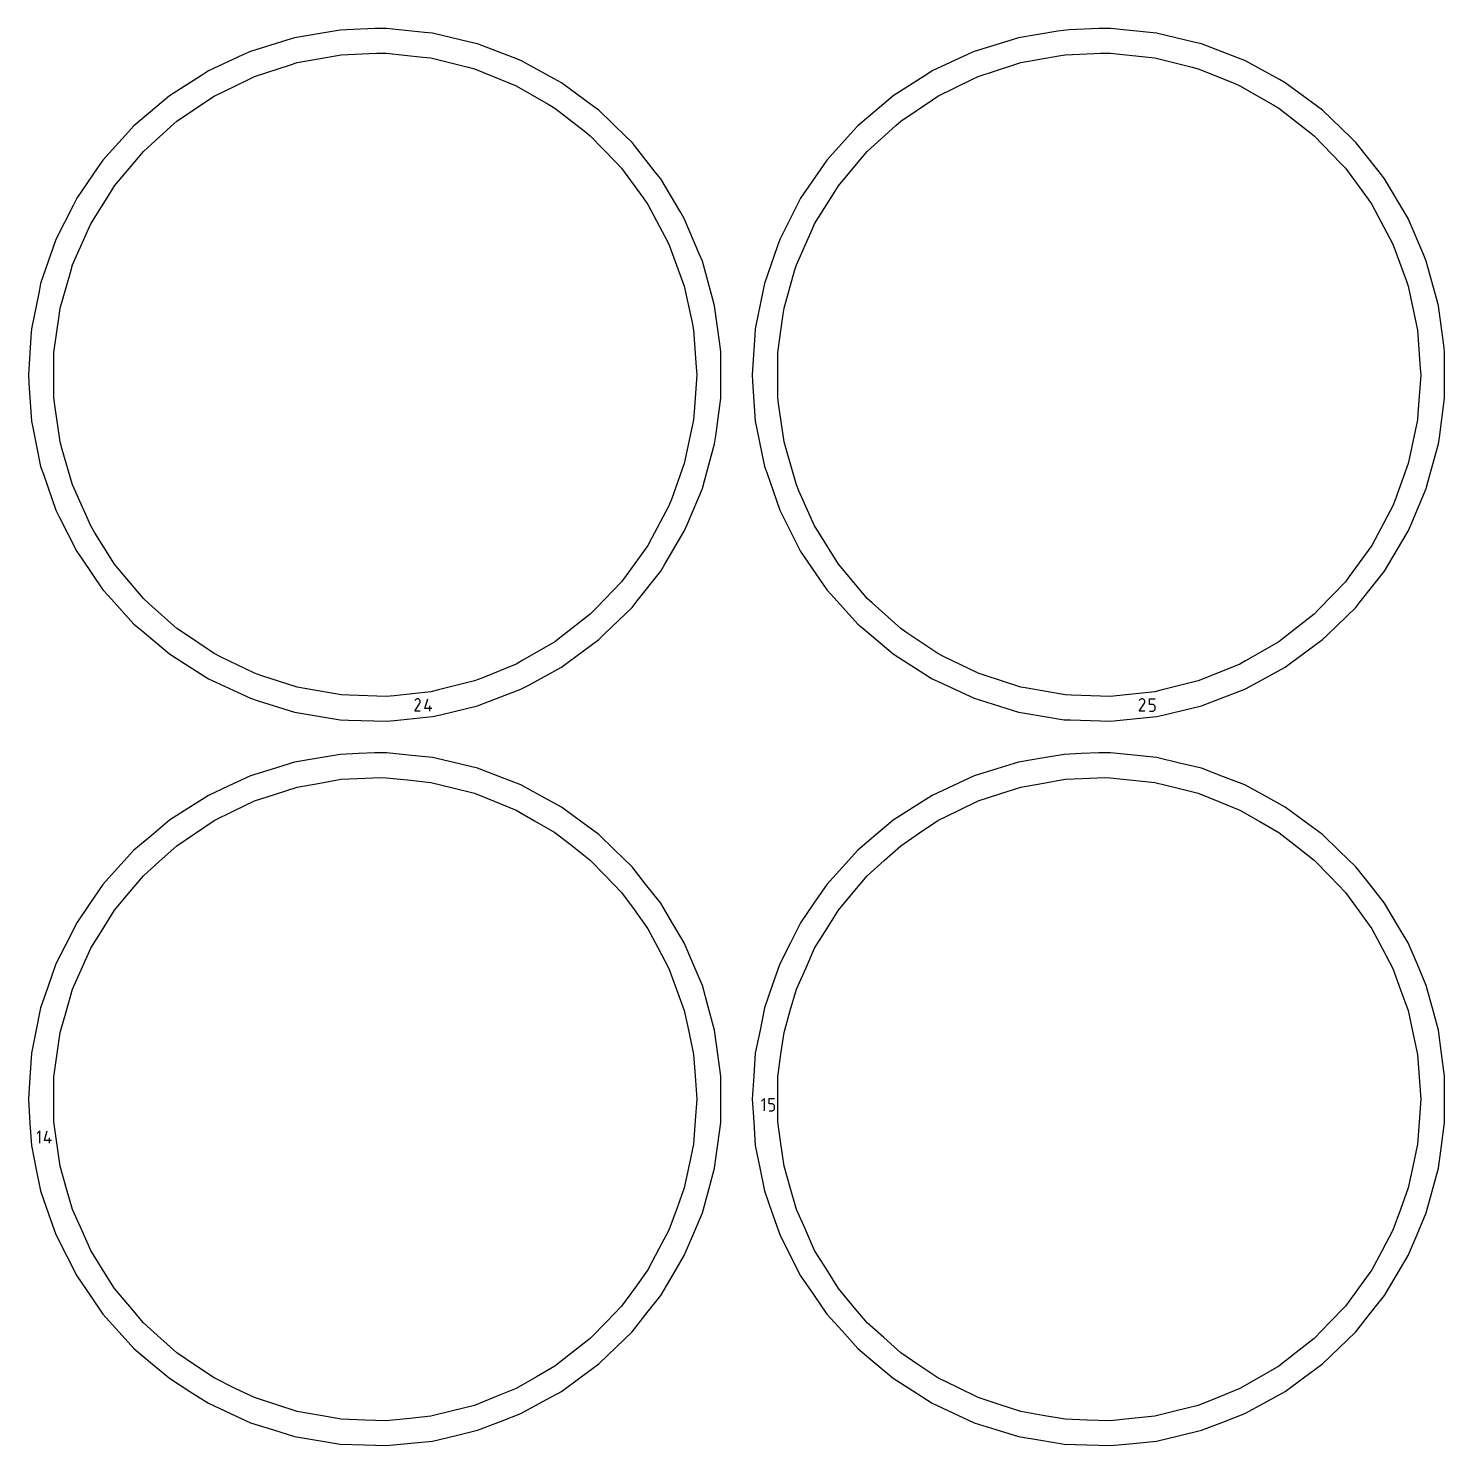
# Model space of a CAD drawing. Extents: x 0 to 800, y 0 to 1000.
# Drawn here: x 246.2 to 389.3, y 618.6 to 761.8 of the extents above; entities that cross this region are included whole.
import ezdxf

# ---------------------------------------------------------------- set-up
doc = ezdxf.new("R2010")
doc.units = 0
doc.header["$MEASUREMENT"] = 0
for name, color, linetype in [('annotation', 7, 'Continuous'), ('boundary', 7, 'Continuous'), ('hole', 7, 'Continuous')]:
    doc.layers.add(name, color=color, linetype=linetype)

msp = doc.modelspace()

# ---------------------------------------------------------------- linework, layer by layer
at = {"layer": 'annotation', "color": 1}
for p, q in [((285.253838, 692.782109), (285.77083, 693.614401)), ((285.813334, 692.782109), (285.253838, 692.782109)), ((285.291364, 693.901812), (285.254628, 693.831342)), ((285.320517, 693.943151), (285.291364, 693.901812)), ((285.355494, 693.97766), (285.320517, 693.943151)), ((285.395232, 694.005062), (285.355494, 693.97766)), ((285.438666, 694.025081), (285.395232, 694.005062)), ((285.484733, 694.03744), (285.438666, 694.025081)), ((285.532368, 694.041863), (285.484733, 694.03744)), ((285.580509, 694.038073), (285.532368, 694.041863)), ((285.628092, 694.025795), (285.580509, 694.038073)), ((285.674052, 694.004752), (285.628092, 694.025795)), ((285.715159, 693.975563), (285.674052, 694.004752)), ((285.674052, 694.004752), (285.674052, 694.004752)), ((285.749528, 693.940535), (285.715159, 693.975563)), ((285.776855, 693.900744), (285.749528, 693.940535)), ((285.77083, 693.614401), (285.771448, 693.615165)), ((285.77083, 693.614401), (285.77083, 693.614401)), ((285.771448, 693.615165), (285.772041, 693.615937)), ((285.772041, 693.615937), (285.772612, 693.616721)), ((285.772612, 693.616721), (285.773166, 693.617525)), ((285.773166, 693.617525), (285.773706, 693.618355)), ((285.773706, 693.618355), (285.774236, 693.619217)), ((285.774236, 693.619217), (285.77476, 693.620118)), ((285.77476, 693.620118), (285.775283, 693.621065)), ((285.775283, 693.621065), (285.775807, 693.622064)), ((285.775807, 693.622064), (285.797154, 693.667897)), ((285.775807, 693.622064), (285.775807, 693.622064)), ((285.796833, 693.857262), (285.776855, 693.900744)), ((285.809158, 693.811162), (285.796833, 693.857262)), ((285.797154, 693.667897), (285.809624, 693.715406)), ((285.813524, 693.763519), (285.809158, 693.811162)), ((285.809624, 693.715406), (285.813524, 693.763519)), ((286.285844, 693.062183), (286.565197, 694.041894)), ((286.985332, 693.062183), (286.285844, 693.062183)), ((286.77566, 692.782119), (286.77566, 693.341615)), ((358.42068, 692.782109), (358.937673, 693.614401)), ((358.980176, 692.782109), (358.42068, 692.782109)), ((358.458207, 693.901812), (358.42147, 693.831342)), ((358.48736, 693.943151), (358.458207, 693.901812)), ((358.522337, 693.97766), (358.48736, 693.943151)), ((358.562074, 694.005062), (358.522337, 693.97766)), ((358.605508, 694.025081), (358.562074, 694.005062)), ((358.651575, 694.03744), (358.605508, 694.025081)), ((358.699211, 694.041863), (358.651575, 694.03744)), ((358.747352, 694.038073), (358.699211, 694.041863)), ((358.794935, 694.025795), (358.747352, 694.038073)), ((358.840895, 694.004752), (358.794935, 694.025795)), ((358.882001, 693.975563), (358.840895, 694.004752)), ((358.840895, 694.004752), (358.840895, 694.004752)), ((358.916371, 693.940535), (358.882001, 693.975563)), ((358.943698, 693.900744), (358.916371, 693.940535)), ((358.937673, 693.614401), (358.938291, 693.615165)), ((358.937673, 693.614401), (358.937673, 693.614401)), ((358.938291, 693.615165), (358.938884, 693.615937)), ((358.938884, 693.615937), (358.939455, 693.616721)), ((358.939455, 693.616721), (358.940008, 693.617525)), ((358.940008, 693.617525), (358.940549, 693.618355)), ((358.940549, 693.618355), (358.941079, 693.619217)), ((358.941079, 693.619217), (358.941603, 693.620118)), ((358.941603, 693.620118), (358.942126, 693.621065)), ((358.942126, 693.621065), (358.94265, 693.622064)), ((358.94265, 693.622064), (358.963997, 693.667897)), ((358.94265, 693.622064), (358.94265, 693.622064)), ((358.963676, 693.857262), (358.943698, 693.900744)), ((358.976001, 693.811162), (358.963676, 693.857262)), ((358.963997, 693.667897), (358.976467, 693.715406)), ((358.980366, 693.763519), (358.976001, 693.811162)), ((358.976467, 693.715406), (358.980366, 693.763519)), ((359.452687, 693.480897), (359.452687, 694.041894)), ((359.452687, 694.041894), (360.012182, 694.041894)), ((359.732435, 693.480897), (359.452687, 693.480897)), ((359.452687, 692.782119), (359.732435, 692.782119)), ((359.782665, 693.476407), (359.732435, 693.480897)), ((359.732435, 692.782119), (359.782644, 692.786634)), ((359.732435, 692.782119), (359.732435, 692.782119)), ((359.782644, 692.786634), (359.829932, 692.799649)), ((359.829964, 693.463457), (359.782665, 693.476407)), ((359.829932, 692.799649), (359.873501, 692.820371)), ((359.873536, 693.442829), (359.829964, 693.463457)), ((359.873501, 692.820371), (359.912554, 692.848009)), ((359.912587, 693.415304), (359.873536, 693.442829)), ((359.912554, 692.848009), (359.946295, 692.881769)), ((359.946321, 693.381661), (359.912587, 693.415304)), ((359.946295, 692.881769), (359.973925, 692.92086)), ((359.973942, 693.342683), (359.946321, 693.381661)), ((359.973925, 692.92086), (359.994648, 692.964487)), ((359.994657, 693.29915), (359.973942, 693.342683)), ((359.994648, 692.964487), (360.007666, 693.011859)), ((360.007668, 693.251844), (359.994657, 693.29915)), ((360.007666, 693.011859), (360.012182, 693.062183)), ((360.012182, 693.201544), (360.007668, 693.251844)), ((360.012182, 693.062183), (360.012182, 693.201544)), ((360.012182, 693.201544), (360.012182, 693.201544)), ((320.566112, 653.693057), (320.286048, 653.412914)), ((320.566112, 652.433283), (320.566112, 653.693057)), ((321.038487, 653.13206), (321.038487, 653.693057)), ((321.038487, 653.693057), (321.597983, 653.693057)), ((321.318235, 653.13206), (321.038487, 653.13206)), ((321.368465, 653.12757), (321.318235, 653.13206)), ((321.415764, 653.114621), (321.368465, 653.12757)), ((321.459337, 653.093993), (321.415764, 653.114621)), ((321.498387, 653.066467), (321.459337, 653.093993)), ((321.532121, 653.032825), (321.498387, 653.066467)), ((321.559743, 652.993847), (321.532121, 653.032825)), ((321.580457, 652.950314), (321.559743, 652.993847)), ((321.593469, 652.903007), (321.580457, 652.950314)), ((321.593467, 652.663023), (321.597983, 652.713347)), ((321.597983, 652.852707), (321.593469, 652.903007)), ((321.597983, 652.713347), (321.597983, 652.852707)), ((321.597983, 652.852707), (321.597983, 652.852707)), ((321.038487, 652.433283), (321.318235, 652.433283)), ((321.318235, 652.433283), (321.368445, 652.437798)), ((321.318235, 652.433283), (321.318235, 652.433283)), ((321.368445, 652.437798), (321.415732, 652.450812)), ((321.415732, 652.450812), (321.459302, 652.471535)), ((321.459302, 652.471535), (321.498355, 652.499173)), ((321.498355, 652.499173), (321.532095, 652.532933)), ((321.532095, 652.532933), (321.559725, 652.572023)), ((321.559725, 652.572023), (321.580448, 652.615651)), ((321.580448, 652.615651), (321.593467, 652.663023)), ((247.399269, 650.412395), (247.119205, 650.132252)), ((247.399269, 649.152621), (247.399269, 650.412395)), ((247.871645, 649.432685), (248.150998, 650.412395)), ((248.571133, 649.432685), (247.871645, 649.432685)), ((248.36146, 649.152621), (248.36146, 649.712117))]:
    msp.add_line(p, q, dxfattribs=at)
at = {"layer": 'boundary', "color": 5}
for p, q in [((277.734441, 761.579853), (276.921864, 761.442789)), ((278.351905, 761.610833), (277.734441, 761.579853)), ((281.237783, 761.755629), (278.351905, 761.610833)), ((282.407332, 761.736084), (281.237783, 761.755629)), ((286.239405, 761.350574), (282.407332, 761.736084)), ((351.326135, 761.604681), (350.180073, 761.470007)), ((354.33463, 761.755629), (351.326135, 761.604681)), ((355.504178, 761.736084), (354.33463, 761.755629)), ((359.499071, 761.334194), (355.504178, 761.736084)), ((272.337018, 760.558036), (268.658512, 759.416949)), ((273.124074, 760.802184), (272.337018, 760.558036)), ((276.921864, 761.442789), (273.124074, 760.802184)), ((287.059317, 761.268089), (286.239405, 761.350574)), ((290.805856, 760.375252), (287.059317, 761.268089)), ((291.607467, 760.18422), (290.805856, 760.375252)), ((295.201538, 758.799983), (291.607467, 760.18422)), ((345.59016, 760.60652), (341.755359, 759.416949)), ((346.22092, 760.802184), (345.59016, 760.60652)), ((350.180073, 761.470007), (346.22092, 760.802184)), ((360.156164, 761.268089), (359.499071, 761.334194)), ((364.061888, 760.337316), (360.156164, 761.268089)), ((364.704314, 760.18422), (364.061888, 760.337316)), ((368.451091, 758.741169), (364.704314, 760.18422)), ((267.911018, 759.070076), (264.417408, 757.448876)), ((268.658512, 759.416949), (267.911018, 759.070076)), ((295.970527, 758.503811), (295.201538, 758.799983)), ((341.156303, 759.138959), (337.514255, 757.448876)), ((341.755359, 759.416949), (341.156303, 759.138959)), ((369.067373, 758.503811), (368.451091, 758.741169)), ((264.417408, 757.448876), (263.72282, 757.005467)), ((299.348027, 756.652884), (295.970527, 758.503811)), ((337.514255, 757.448876), (336.957599, 757.09352)), ((372.588379, 756.57424), (369.067373, 758.503811)), ((263.72282, 757.005467), (260.476482, 754.933081)), ((300.070679, 756.256858), (299.348027, 756.652884)), ((303.171369, 753.972266), (300.070679, 756.256858)), ((336.957599, 757.09352), (333.573328, 754.933081)), ((373.167526, 756.256858), (372.588379, 756.57424)), ((376.399959, 753.875197), (373.167526, 756.256858)), ((259.847198, 754.401049), (256.906077, 751.914459)), ((260.476482, 754.933081), (259.847198, 754.401049)), ((333.069008, 754.5067), (330.002923, 751.914459)), ((333.573328, 754.933081), (333.069008, 754.5067)), ((303.834794, 753.483454), (303.171369, 753.972266)), ((306.603274, 750.805971), (303.834794, 753.483454)), ((376.93164, 753.483454), (376.399959, 753.875197)), ((379.81775, 750.692208), (376.93164, 753.483454)), ((256.906077, 751.914459), (256.353305, 751.303297)), ((330.002923, 751.914459), (329.559922, 751.424663)), ((256.353305, 751.303297), (253.769784, 748.446874)), ((307.19562, 750.233095), (306.603274, 750.805971)), ((309.582553, 747.210494), (307.19562, 750.233095)), ((329.559922, 751.424663), (326.86663, 748.446874)), ((380.292466, 750.233095), (379.81775, 750.692208)), ((382.780817, 747.082068), (380.292466, 750.233095)), ((253.303422, 747.76749), (251.123758, 744.592212)), ((253.769784, 748.446874), (253.303422, 747.76749)), ((310.093263, 746.563777), (309.582553, 747.210494)), ((326.492879, 747.902403), (324.220604, 744.592212)), ((326.86663, 748.446874), (326.492879, 747.902403)), ((312.056012, 743.250001), (310.093263, 746.563777)), ((383.190109, 746.563777), (382.780817, 747.082068)), ((385.236253, 743.109203), (383.190109, 746.563777)), ((251.123758, 744.592212), (250.752095, 743.856728)), ((324.220604, 744.592212), (323.922747, 744.002781)), ((250.752095, 743.856728), (249.015032, 740.419253)), ((312.475963, 742.540983), (312.056012, 743.250001)), ((323.922747, 744.002781), (322.111879, 740.419253)), ((385.57281, 742.540983), (385.236253, 743.109203)), ((313.979517, 738.995164), (312.475963, 742.540983)), ((387.140247, 738.844507), (385.57281, 742.540983)), ((249.015032, 740.419253), (248.744725, 739.640795)), ((322.111879, 740.419253), (321.895249, 739.795382)), ((248.744725, 739.640795), (247.481372, 736.002468)), ((314.301218, 738.236499), (313.979517, 738.995164)), ((321.895249, 739.795382), (320.578218, 736.002468)), ((387.398065, 738.236499), (387.140247, 738.844507)), ((315.318746, 734.521913), (314.301218, 738.236499)), ((388.458826, 734.364085), (387.398065, 738.236499)), ((247.481372, 736.002468), (247.317233, 735.194927)), ((320.578218, 736.002468), (320.446674, 735.35529)), ((247.317233, 735.194927), (246.550088, 731.420672)), ((315.536457, 733.727138), (315.318746, 734.521913)), ((320.446674, 735.35529), (319.646934, 731.420672)), ((388.633303, 733.727138), (388.458826, 734.364085)), ((316.049792, 729.910072), (315.536457, 733.727138)), ((389.16845, 729.74789), (388.633303, 733.727138)), ((246.495043, 730.598458), (246.237779, 726.755629)), ((246.550088, 731.420672), (246.495043, 730.598458)), ((319.602821, 730.761734), (319.334626, 726.755629)), ((319.646934, 731.420672), (319.602821, 730.761734)), ((316.159626, 729.093371), (316.049792, 729.910072)), ((316.159626, 725.241941), (316.159626, 729.093371)), ((389.256472, 729.093371), (389.16845, 729.74789)), ((389.256472, 725.078299), (389.256472, 729.093371)), ((246.237779, 726.755629), (246.292824, 725.933415)), ((246.292824, 725.933415), (246.550088, 722.090585)), ((319.334626, 726.755629), (319.378739, 726.096691)), ((319.378739, 726.096691), (319.646934, 722.090585)), ((315.64629, 720.600821), (316.159626, 724.417887)), ((316.159626, 724.417887), (316.159626, 725.241941)), ((388.721326, 720.438639), (389.256472, 724.417887)), ((389.256472, 724.417887), (389.256472, 725.078299)), ((246.550088, 722.090585), (246.714226, 721.283044)), ((319.646934, 722.090585), (319.778478, 721.443407)), ((319.778478, 721.443407), (320.578218, 717.508789)), ((246.714226, 721.283044), (247.481372, 717.508789)), ((315.536457, 719.784119), (315.64629, 720.600821)), ((388.633303, 719.784119), (388.721326, 720.438639)), ((314.518929, 716.069534), (315.536457, 719.784119)), ((387.572542, 715.911706), (388.633303, 719.784119)), ((247.481372, 717.508789), (247.751679, 716.730331)), ((320.578218, 717.508789), (320.794848, 716.884918)), ((247.751679, 716.730331), (249.015032, 713.092006)), ((314.301218, 715.274759), (314.518929, 716.069534)), ((320.794848, 716.884918), (322.111879, 713.092006)), ((387.398065, 715.274759), (387.572542, 715.911706)), ((312.797664, 711.728941), (314.301218, 715.274759)), ((385.830627, 711.578284), (387.398065, 715.274759)), ((249.015032, 713.092006), (249.386695, 712.356522)), ((322.111879, 713.092006), (322.409736, 712.502575)), ((249.386695, 712.356522), (251.123758, 708.919047)), ((312.475963, 710.970275), (312.797664, 711.728941)), ((322.409736, 712.502575), (324.220604, 708.919047)), ((385.57281, 710.970275), (385.830627, 711.578284)), ((310.513214, 707.656499), (312.475963, 710.970275)), ((383.526666, 707.515701), (385.57281, 710.970275)), ((251.123758, 708.919047), (251.59012, 708.239663)), ((324.220604, 708.919047), (324.594356, 708.374576)), ((251.59012, 708.239663), (253.769784, 705.064384)), ((310.093263, 706.947482), (310.513214, 707.656499)), ((324.594356, 708.374576), (326.86663, 705.064384)), ((383.190109, 706.947482), (383.526666, 707.515701)), ((307.706329, 703.924881), (310.093263, 706.947482)), ((380.701758, 703.796455), (383.190109, 706.947482)), ((253.769784, 705.064384), (254.322556, 704.453223)), ((254.322556, 704.453223), (256.906077, 701.5968)), ((326.86663, 705.064384), (327.309632, 704.574588)), ((327.309632, 704.574588), (330.002923, 701.5968)), ((304.427139, 700.600678), (307.19562, 703.278164)), ((307.19562, 703.278164), (307.706329, 703.924881)), ((377.406357, 700.486915), (380.292466, 703.278164)), ((380.292466, 703.278164), (380.701758, 703.796455)), ((256.906077, 701.5968), (257.53536, 701.064768)), ((330.002923, 701.5968), (330.507243, 701.17042)), ((257.53536, 701.064768), (260.476482, 698.578178)), ((300.734104, 697.743212), (303.834794, 700.027802)), ((303.834794, 700.027802), (304.427139, 700.600678)), ((330.507243, 701.17042), (333.573328, 698.578178)), ((373.699207, 697.646143), (376.93164, 700.027802)), ((376.93164, 700.027802), (377.406357, 700.486915)), ((260.476482, 698.578178), (261.17107, 698.134769)), ((333.573328, 698.578178), (334.129984, 698.222822)), ((261.17107, 698.134769), (264.417408, 696.062383)), ((296.693179, 695.403473), (300.070679, 697.2544)), ((300.070679, 697.2544), (300.734104, 697.743212)), ((334.129984, 698.222822), (337.514255, 696.062383)), ((369.64652, 695.32483), (373.167526, 697.2544)), ((373.167526, 697.2544), (373.699207, 697.646143)), ((264.417408, 696.062383), (265.164903, 695.71551)), ((265.164903, 695.71551), (268.658512, 694.09431)), ((337.514255, 696.062383), (338.11331, 695.784392)), ((338.11331, 695.784392), (341.755359, 694.09431)), ((292.376456, 693.623211), (295.970527, 695.007448)), ((295.970527, 695.007448), (296.693179, 695.403473)), ((365.320596, 693.564397), (369.067373, 695.007448)), ((369.067373, 695.007448), (369.64652, 695.32483)), ((268.658512, 694.09431), (269.445567, 693.850162)), ((269.445567, 693.850162), (273.124074, 692.709075)), ((287.860929, 692.434201), (291.607467, 693.327039)), ((291.607467, 693.327039), (292.376456, 693.623211)), ((341.755359, 694.09431), (342.386119, 693.898646)), ((342.386119, 693.898646), (346.22092, 692.709075)), ((360.79859, 692.396266), (364.704314, 693.327039)), ((364.704314, 693.327039), (365.320596, 693.564397)), ((273.124074, 692.709075), (273.936651, 692.572011)), ((273.936651, 692.572011), (277.734441, 691.931406)), ((277.734441, 691.931406), (278.558038, 691.90387)), ((278.558038, 691.90387), (282.407332, 691.775175)), ((282.407332, 691.775175), (283.227244, 691.857659)), ((283.227244, 691.857659), (287.059317, 692.243169)), ((287.059317, 692.243169), (287.860929, 692.434201)), ((346.22092, 692.709075), (346.872134, 692.599229)), ((346.872134, 692.599229), (350.831288, 691.931406)), ((350.831288, 691.931406), (351.491333, 691.909338)), ((351.491333, 691.909338), (355.504178, 691.775175)), ((355.504178, 691.775175), (356.161271, 691.841279)), ((356.161271, 691.841279), (360.156164, 692.243169)), ((360.156164, 692.243169), (360.79859, 692.396266)), ((279.578075, 688.5169), (277.734441, 688.424398)), ((281.237783, 688.600175), (279.578075, 688.5169)), ((281.791857, 688.590915), (281.237783, 688.600175)), ((282.407332, 688.580629), (281.791857, 688.590915)), ((284.61121, 688.358917), (282.407332, 688.580629)), ((352.552305, 688.510748), (350.831288, 688.424398)), ((354.33463, 688.600175), (352.552305, 688.510748)), ((354.929637, 688.590231), (354.33463, 688.600175)), ((355.504178, 688.580629), (354.929637, 688.590231)), ((357.870876, 688.342537), (355.504178, 688.580629)), ((273.124074, 687.646729), (270.774072, 686.917749)), ((275.308235, 688.01515), (273.124074, 687.646729)), ((277.734441, 688.424398), (275.308235, 688.01515)), ((287.059317, 688.112635), (284.61121, 688.358917)), ((289.214003, 687.599151), (287.059317, 688.112635)), ((291.607467, 687.028765), (289.214003, 687.599151)), ((346.22092, 687.646729), (344.027213, 686.966232)), ((348.566445, 688.042368), (346.22092, 687.646729)), ((350.831288, 688.424398), (348.566445, 688.042368)), ((360.156164, 688.112635), (357.870876, 688.342537)), ((362.470035, 687.561216), (360.156164, 688.112635)), ((364.704314, 687.028765), (362.470035, 687.561216)), ((268.658512, 686.261494), (266.426631, 685.225796)), ((270.774072, 686.917749), (268.658512, 686.261494)), ((293.674467, 686.232671), (291.607467, 687.028765)), ((295.970527, 685.348356), (293.674467, 686.232671)), ((341.755359, 686.261494), (339.671916, 685.294678)), ((344.027213, 686.966232), (341.755359, 686.261494)), ((366.92402, 686.173857), (364.704314, 687.028765)), ((369.067373, 685.348356), (366.92402, 686.173857)), ((264.417408, 684.293421), (262.343495, 682.969484)), ((266.426631, 685.225796), (264.417408, 684.293421)), ((297.912974, 684.283862), (295.970527, 685.348356)), ((300.070679, 683.101403), (297.912974, 684.283862)), ((337.514255, 684.293421), (335.578274, 683.057537)), ((339.671916, 685.294678), (337.514255, 684.293421)), ((371.153326, 684.205219), (369.067373, 685.348356)), ((373.167526, 683.101403), (371.153326, 684.205219)), ((262.343495, 682.969484), (260.476482, 681.777626)), ((301.853928, 681.787503), (300.070679, 683.101403)), ((335.578274, 683.057537), (333.573328, 681.777626)), ((375.082519, 681.690434), (373.167526, 683.101403)), ((260.476482, 681.777626), (258.597556, 680.189076)), ((303.834794, 680.327999), (301.853928, 681.787503)), ((333.573328, 681.777626), (331.819367, 680.294728)), ((376.93164, 680.327999), (375.082519, 681.690434)), ((258.597556, 680.189076), (256.906077, 678.759004)), ((305.426985, 678.788141), (303.834794, 680.327999)), ((331.819367, 680.294728), (330.002923, 678.759004)), ((378.641461, 678.674379), (376.93164, 680.327999)), ((256.906077, 678.759004), (255.255603, 676.934188)), ((307.19562, 677.07764), (305.426985, 678.788141)), ((330.002923, 678.759004), (328.462219, 677.055553)), ((380.292466, 677.07764), (378.641461, 678.674379)), ((308.568378, 675.339301), (307.19562, 677.07764)), ((328.462219, 677.055553), (326.86663, 675.29142)), ((381.766642, 675.210875), (380.292466, 677.07764)), ((255.255603, 676.934188), (253.769784, 675.29142)), ((253.769784, 675.29142), (252.377313, 673.262903)), ((310.093263, 673.408322), (308.568378, 675.339301)), ((326.86663, 675.29142), (325.56677, 673.397817)), ((383.190109, 673.408322), (381.766642, 675.210875)), ((252.377313, 673.262903), (251.123758, 671.436757)), ((311.222067, 671.502524), (310.093263, 673.408322)), ((325.56677, 673.397817), (324.220604, 671.436757)), ((384.402308, 671.361726), (383.190109, 673.408322)), ((251.123758, 671.436757), (250.014041, 669.240737)), ((312.475963, 669.385529), (311.222067, 671.502524)), ((324.220604, 671.436757), (323.184693, 669.386791)), ((385.57281, 669.385529), (384.402308, 671.361726)), ((250.014041, 669.240737), (249.015032, 667.263798)), ((313.340678, 667.346279), (312.475963, 669.385529)), ((323.184693, 669.386791), (322.111879, 667.263798)), ((386.501408, 667.195622), (385.57281, 669.385529)), ((249.015032, 667.263798), (248.207943, 664.939465)), ((314.301218, 665.081044), (313.340678, 667.346279)), ((322.111879, 667.263798), (321.358468, 665.094053)), ((387.398065, 665.081044), (386.501408, 667.195622)), ((248.207943, 664.939465), (247.481372, 662.847014)), ((314.886412, 662.944734), (314.301218, 665.081044)), ((321.358468, 665.094053), (320.578218, 662.847014)), ((388.026492, 662.786907), (387.398065, 665.081044)), ((247.481372, 662.847014), (246.991284, 660.435843)), ((315.536457, 660.571683), (314.886412, 662.944734)), ((320.578218, 662.847014), (320.120725, 660.596206)), ((388.633303, 660.571683), (388.026492, 662.786907)), ((246.991284, 660.435843), (246.550088, 658.265217)), ((315.831683, 658.376436), (315.536457, 660.571683)), ((320.120725, 660.596206), (319.646934, 658.265217)), ((388.95034, 658.214254), (388.633303, 660.571683)), ((246.550088, 658.265217), (246.385736, 655.810238)), ((316.159626, 655.937916), (315.831683, 658.376436)), ((319.646934, 658.265217), (319.493513, 655.973515)), ((389.256472, 655.937916), (388.95034, 658.214254)), ((246.385736, 655.810238), (246.237779, 653.600174)), ((316.159626, 653.722906), (316.159626, 655.937916)), ((319.493513, 655.973515), (319.334626, 653.600174)), ((389.256472, 653.559264), (389.256472, 655.937916)), ((246.237779, 653.600174), (246.402132, 651.145195)), ((316.159626, 651.262432), (316.159626, 653.722906)), ((319.334626, 653.600174), (319.488047, 651.308471)), ((389.256472, 651.262432), (389.256472, 653.559264)), ((319.488047, 651.308471), (319.646934, 648.935131)), ((246.402132, 651.145195), (246.550088, 648.935131)), ((315.864399, 649.067185), (316.159626, 651.262432)), ((388.939435, 648.905003), (389.256472, 651.262432)), ((246.550088, 648.935131), (247.040176, 646.52396)), ((315.536457, 646.628665), (315.864399, 649.067185)), ((319.646934, 648.935131), (320.104427, 646.684323)), ((388.633303, 646.628665), (388.939435, 648.905003)), ((247.040176, 646.52396), (247.481372, 644.353334)), ((314.951262, 644.492355), (315.536457, 646.628665)), ((320.104427, 646.684323), (320.578218, 644.353334)), ((388.004876, 644.334528), (388.633303, 646.628665)), ((247.481372, 644.353334), (248.288461, 642.029002)), ((314.301218, 642.119304), (314.951262, 644.492355)), ((320.578218, 644.353334), (321.331629, 642.183589)), ((387.398065, 642.119304), (388.004876, 644.334528)), ((248.288461, 642.029002), (249.015032, 639.936551)), ((313.436504, 640.080055), (314.301218, 642.119304)), ((321.331629, 642.183589), (322.111879, 639.936551)), ((386.469466, 639.929398), (387.398065, 642.119304)), ((249.015032, 639.936551), (250.124749, 637.740531)), ((312.475963, 637.814821), (313.436504, 640.080055)), ((322.111879, 639.936551), (323.14779, 637.886585)), ((385.57281, 637.814821), (386.469466, 639.929398)), ((250.124749, 637.740531), (251.123758, 635.763592)), ((311.347159, 635.909022), (312.475963, 637.814821)), ((323.14779, 637.886585), (324.220604, 635.763592)), ((384.360611, 635.768224), (385.57281, 637.814821)), ((251.123758, 635.763592), (252.516229, 633.735076)), ((310.093263, 633.792027), (311.347159, 635.909022)), ((324.220604, 635.763592), (325.520465, 633.869989)), ((383.190109, 633.792027), (384.360611, 635.768224)), ((252.516229, 633.735076), (253.769784, 631.90893)), ((308.720504, 632.053687), (310.093263, 633.792027)), ((325.520465, 633.869989), (326.86663, 631.90893)), ((381.715933, 631.925261), (383.190109, 633.792027)), ((253.769784, 631.90893), (255.420258, 630.084113)), ((307.19562, 630.122709), (308.720504, 632.053687)), ((326.86663, 631.90893), (328.407334, 630.205479)), ((380.292466, 630.122709), (381.715933, 631.925261)), ((255.420258, 630.084113), (256.906077, 628.441345)), ((305.603428, 628.58285), (307.19562, 630.122709)), ((328.407334, 630.205479), (330.002923, 628.441345)), ((378.582646, 628.469087), (380.292466, 630.122709)), ((256.906077, 628.441345), (258.785002, 626.852795)), ((303.834794, 626.872347), (305.603428, 628.58285)), ((330.002923, 628.441345), (331.756884, 626.958447)), ((376.93164, 626.872347), (378.582646, 628.469087)), ((331.756884, 626.958447), (333.573328, 625.422723)), ((258.785002, 626.852795), (260.476482, 625.422723)), ((300.070679, 624.098946), (302.051545, 625.558448)), ((302.051545, 625.558448), (303.834794, 626.872347)), ((375.016647, 625.461379), (376.93164, 626.872347)), ((260.476482, 625.422723), (262.550394, 624.098786)), ((262.550394, 624.098786), (264.417408, 622.906928)), ((298.128232, 623.034452), (300.070679, 624.098946)), ((333.573328, 625.422723), (335.509308, 624.186839)), ((335.509308, 624.186839), (337.514255, 622.906928)), ((371.081573, 622.955808), (373.167526, 624.098946)), ((373.167526, 624.098946), (375.016647, 625.461379)), ((264.417408, 622.906928), (266.649289, 621.87123)), ((295.970527, 621.851993), (298.128232, 623.034452)), ((337.514255, 622.906928), (339.597697, 621.940112)), ((369.067373, 621.851993), (371.081573, 622.955808)), ((266.649289, 621.87123), (268.658512, 620.938855)), ((293.903527, 621.055899), (295.970527, 621.851993)), ((339.597697, 621.940112), (341.755359, 620.938855)), ((366.847667, 620.997085), (369.067373, 621.851993)), ((268.658512, 620.938855), (271.008514, 620.209875)), ((271.008514, 620.209875), (273.124074, 619.55362)), ((289.452781, 619.658101), (291.607467, 620.171584)), ((291.607467, 620.171584), (293.903527, 621.055899)), ((341.755359, 620.938855), (343.949066, 620.258358)), ((343.949066, 620.258358), (346.22092, 619.55362)), ((362.390442, 619.620166), (364.704314, 620.171584)), ((364.704314, 620.171584), (366.847667, 620.997085)), ((273.124074, 619.55362), (275.55028, 619.144372)), ((275.55028, 619.144372), (277.734441, 618.775951)), ((277.734441, 618.775951), (280.19355, 618.693734)), ((280.19355, 618.693734), (282.407332, 618.61972)), ((282.407332, 618.61972), (284.855439, 618.866002)), ((284.855439, 618.866002), (287.059317, 619.087715)), ((287.059317, 619.087715), (289.452781, 619.658101)), ((346.22092, 619.55362), (348.485763, 619.17159)), ((348.485763, 619.17159), (350.831288, 618.775951)), ((350.831288, 618.775951), (353.126845, 618.699202)), ((353.126845, 618.699202), (355.504178, 618.61972)), ((355.504178, 618.61972), (357.789466, 618.849622)), ((357.789466, 618.849622), (360.156164, 619.087715)), ((360.156164, 619.087715), (362.390442, 619.620166))]:
    msp.add_line(p, q, dxfattribs=at)
at = {"layer": 'hole', "color": 5}
for p, q in [((273.375348, 758.29024), (277.053603, 758.938819)), ((277.053603, 758.938819), (277.840604, 759.077589)), ((277.840604, 759.077589), (280.63903, 759.224248)), ((280.63903, 759.224248), (281.437697, 759.252138)), ((281.437697, 759.252138), (282.372046, 759.235831)), ((282.372046, 759.235831), (286.086595, 758.845414)), ((286.086595, 758.845414), (286.881362, 758.76188)), ((286.881362, 758.76188), (290.505442, 757.858295)), ((346.472195, 758.29024), (350.306733, 758.966376)), ((350.306733, 758.966376), (350.937451, 759.077589)), ((350.937451, 759.077589), (353.854778, 759.23048)), ((353.854778, 759.23048), (354.494844, 759.252831)), ((354.494844, 759.252831), (355.468892, 759.235831)), ((355.468892, 759.235831), (359.341267, 758.828826)), ((359.341267, 758.828826), (359.978208, 758.76188)), ((359.978208, 758.76188), (363.756271, 757.819903)), ((269.063061, 756.889102), (272.615308, 758.04329)), ((272.615308, 758.04329), (273.375348, 758.29024)), ((290.505442, 757.858295), (291.280853, 757.664963)), ((291.280853, 757.664963), (294.743918, 756.265801)), ((342.159907, 756.889102), (345.863084, 758.092329)), ((345.863084, 758.092329), (346.472195, 758.29024)), ((363.756271, 757.819903), (364.377699, 757.664963)), ((364.377699, 757.664963), (367.987906, 756.206353)), ((264.987781, 754.901454), (268.344793, 756.538779)), ((268.344793, 756.538779), (269.063061, 756.889102)), ((294.743918, 756.265801), (295.484878, 755.966436)), ((295.484878, 755.966436), (298.719496, 754.098924)), ((338.084628, 754.901454), (341.584274, 756.608347)), ((341.584274, 756.608347), (342.159907, 756.889102)), ((367.987906, 756.206353), (368.581724, 755.966436)), ((368.581724, 755.966436), (371.953777, 754.019576)), ((261.228778, 752.365977), (264.325257, 754.454576)), ((264.325257, 754.454576), (264.987781, 754.901454)), ((334.325624, 752.365977), (337.553668, 754.543318)), ((337.553668, 754.543318), (338.084628, 754.901454)), ((298.719496, 754.098924), (299.411576, 753.69935)), ((299.411576, 753.69935), (302.354802, 751.39984)), ((371.953777, 754.019576), (372.508423, 753.69935)), ((372.508423, 753.69935), (375.576703, 751.302137)), ((257.859256, 749.332025), (260.634899, 751.831243)), ((260.634899, 751.831243), (261.228778, 752.365977)), ((330.956102, 749.332025), (333.849679, 751.937431)), ((333.849679, 751.937431), (334.325624, 752.365977)), ((302.354802, 751.39984), (302.984537, 750.907836)), ((302.984537, 750.907836), (305.579117, 748.221084)), ((375.576703, 751.302137), (376.081383, 750.907836)), ((376.081383, 750.907836), (378.786204, 748.106928)), ((254.944712, 745.85865), (257.345567, 748.719843)), ((257.345567, 748.719843), (257.859256, 749.332025)), ((328.041559, 745.85865), (330.544423, 748.841411)), ((330.544423, 748.841411), (330.956102, 749.332025)), ((305.579117, 748.221084), (306.134255, 747.646225)), ((306.134255, 747.646225), (308.329632, 744.624529)), ((378.786204, 748.106928), (379.231102, 747.646225)), ((379.231102, 747.646225), (381.519757, 744.496141)), ((254.521232, 745.180934), (254.944712, 745.85865)), ((327.702173, 745.315516), (328.041559, 745.85865)), ((252.541985, 742.013455), (254.521232, 745.180934)), ((308.329632, 744.624529), (308.799356, 743.978005)), ((325.638832, 742.013455), (327.702173, 745.315516)), ((381.519757, 744.496141), (381.896202, 743.978005)), ((308.799356, 743.978005), (310.552823, 740.680174)), ((381.896202, 743.978005), (383.724172, 740.540054)), ((252.216942, 741.283398), (252.541985, 742.013455)), ((325.378336, 741.428374), (325.638832, 742.013455)), ((250.697769, 737.871284), (252.216942, 741.283398)), ((310.552823, 740.680174), (310.927996, 739.974569)), ((323.794616, 737.871284), (325.378336, 741.428374)), ((383.724172, 740.540054), (384.024842, 739.974569)), ((310.927996, 739.974569), (312.205459, 736.464795)), ((384.024842, 739.974569), (385.356583, 736.31567)), ((250.477498, 737.103094), (250.697769, 737.871284)), ((322.544847, 733.512758), (323.618086, 737.255642)), ((323.618086, 737.255642), (323.794616, 737.871284)), ((249.448, 733.512758), (250.477498, 737.103094)), ((312.205459, 736.464795), (312.478785, 735.713842)), ((385.356583, 736.31567), (385.575632, 735.713842)), ((312.478785, 735.713842), (313.255356, 732.060438)), ((385.575632, 735.713842), (386.385198, 731.90521)), ((249.336775, 732.721388), (249.448, 733.512758)), ((321.913781, 729.022714), (322.455708, 732.87854)), ((322.455708, 732.87854), (322.544847, 733.512758)), ((248.816934, 729.022714), (249.336775, 732.721388)), ((313.255356, 732.060438), (313.421512, 731.278754)), ((386.385198, 731.90521), (386.518358, 731.278754)), ((313.421512, 731.278754), (313.682043, 727.55283)), ((386.518358, 731.278754), (386.789959, 727.39452)), ((248.816934, 728.223566), (248.816934, 729.022714)), ((321.913781, 728.382262), (321.913781, 729.022714)), ((248.816934, 724.488544), (248.816934, 728.223566)), ((313.682043, 727.55283), (313.737787, 726.755629)), ((321.913781, 724.488544), (321.913781, 728.382262)), ((386.789959, 727.39452), (386.834633, 726.755629)), ((313.737787, 726.755629), (313.477255, 723.029704)), ((386.834633, 726.755629), (386.563032, 722.871395)), ((248.928159, 723.697173), (248.816934, 724.488544)), ((322.002919, 723.854325), (321.913781, 724.488544)), ((249.448, 719.998499), (248.928159, 723.697173)), ((313.477255, 723.029704), (313.421512, 722.232503)), ((322.544847, 719.998499), (322.002919, 723.854325)), ((386.563032, 722.871395), (386.518358, 722.232503)), ((313.421512, 722.232503), (312.644941, 718.579099)), ((386.518358, 722.232503), (385.708792, 718.423871)), ((249.668272, 719.230309), (249.448, 719.998499)), ((322.721376, 719.382857), (322.544847, 719.998499)), ((250.697769, 715.639975), (249.668272, 719.230309)), ((312.644941, 718.579099), (312.478785, 717.797415)), ((323.794616, 715.639975), (322.721376, 719.382857)), ((312.478785, 717.797415), (311.201322, 714.287641)), ((385.575632, 717.797415), (384.243891, 714.138516)), ((385.708792, 718.423871), (385.575632, 717.797415)), ((251.022812, 714.909917), (250.697769, 715.639975)), ((252.541985, 711.497803), (251.022812, 714.909917)), ((311.201322, 714.287641), (310.927996, 713.536689)), ((324.055111, 715.054893), (323.794616, 715.639975)), ((325.638832, 711.497803), (324.055111, 715.054893)), ((310.927996, 713.536689), (309.174528, 710.238859)), ((384.024842, 713.536689), (382.196873, 710.098739)), ((384.243891, 714.138516), (384.024842, 713.536689)), ((252.965466, 710.820088), (252.541985, 711.497803)), ((325.978217, 710.95467), (325.638832, 711.497803)), ((254.944712, 707.652608), (252.965466, 710.820088)), ((309.174528, 710.238859), (308.799356, 709.533254)), ((328.041559, 707.652608), (325.978217, 710.95467)), ((382.196873, 710.098739), (381.896202, 709.533254)), ((308.799356, 709.533254), (306.603979, 706.511557)), ((381.896202, 709.533254), (379.607547, 706.383169)), ((255.4584, 707.040425), (254.944712, 707.652608)), ((328.453238, 707.161993), (328.041559, 707.652608)), ((330.956102, 704.179234), (328.453238, 707.161993)), ((257.859255, 704.179234), (255.4584, 707.040425)), ((306.134255, 705.865034), (303.539675, 703.178282)), ((306.603979, 706.511557), (306.134255, 705.865034)), ((379.231102, 705.865034), (376.526281, 703.064125)), ((379.607547, 706.383169), (379.231102, 705.865034)), ((258.453134, 703.6445), (257.859255, 704.179234)), ((261.228778, 701.145282), (258.453134, 703.6445)), ((303.539675, 703.178282), (302.984537, 702.603423)), ((331.432047, 703.750688), (330.956102, 704.179234)), ((334.325624, 701.145282), (331.432047, 703.750688)), ((376.526281, 703.064125), (376.081383, 702.603423)), ((302.984537, 702.603423), (300.04131, 700.303913)), ((376.081383, 702.603423), (373.013103, 700.20621)), ((261.891302, 700.698404), (261.228778, 701.145282)), ((264.987781, 698.609805), (261.891302, 700.698404)), ((300.04131, 700.303913), (299.411576, 699.811908)), ((334.856583, 700.787146), (334.325624, 701.145282)), ((338.084628, 698.609805), (334.856583, 700.787146)), ((373.013103, 700.20621), (372.508423, 699.811908)), ((265.706049, 698.259482), (264.987781, 698.609805)), ((299.411576, 699.811908), (296.176958, 697.944397)), ((338.660261, 698.329049), (338.084628, 698.609805)), ((372.508423, 699.811908), (369.13637, 697.865049)), ((269.063061, 696.622157), (265.706049, 698.259482)), ((295.484878, 697.544823), (292.021812, 696.145661)), ((296.176958, 697.944397), (295.484878, 697.544823)), ((342.159907, 696.622157), (338.660261, 698.329049)), ((368.581724, 697.544823), (364.971518, 696.086212)), ((369.13637, 697.865049), (368.581724, 697.544823)), ((269.823101, 696.375206), (269.063061, 696.622157)), ((273.375348, 695.221019), (269.823101, 696.375206)), ((291.280853, 695.846295), (287.656772, 694.94271)), ((292.021812, 696.145661), (291.280853, 695.846295)), ((342.769018, 696.424246), (342.159907, 696.622157)), ((346.472195, 695.221019), (342.769018, 696.424246)), ((364.377699, 695.846295), (360.599636, 694.904318)), ((364.971518, 696.086212), (364.377699, 695.846295)), ((274.16235, 695.082248), (273.375348, 695.221019)), ((277.840604, 694.43367), (274.16235, 695.082248)), ((278.639271, 694.40578), (277.840604, 694.43367)), ((282.372046, 694.275428), (278.639271, 694.40578)), ((283.166812, 694.358962), (282.372046, 694.275428)), ((286.881362, 694.749378), (283.166812, 694.358962)), ((287.656772, 694.94271), (286.881362, 694.749378)), ((347.102912, 695.109806), (346.472195, 695.221019)), ((350.937451, 694.43367), (347.102912, 695.109806)), ((351.577517, 694.411318), (350.937451, 694.43367)), ((355.468892, 694.275428), (351.577517, 694.411318)), ((356.105833, 694.342373), (355.468892, 694.275428)), ((359.978208, 694.749378), (356.105833, 694.342373)), ((360.599636, 694.904318), (359.978208, 694.749378)), ((275.490763, 685.507792), (277.840604, 685.922134)), ((277.840604, 685.922134), (279.450018, 686.00648)), ((279.450018, 686.00648), (281.834689, 686.089755)), ((281.834689, 686.089755), (282.372046, 686.080376)), ((282.372046, 686.080376), (284.508334, 685.855842)), ((284.508334, 685.855842), (286.881362, 685.606426)), ((348.743894, 685.535349), (350.937451, 685.922134)), ((350.937451, 685.922134), (352.665766, 686.012711)), ((352.665766, 686.012711), (354.891836, 686.090448)), ((354.891836, 686.090448), (355.468892, 686.080376)), ((355.468892, 686.080376), (357.763007, 685.839254)), ((357.763007, 685.839254), (359.978208, 685.606426)), ((269.063061, 683.733648), (271.106007, 684.397436)), ((271.106007, 684.397436), (273.375348, 685.134785)), ((273.375348, 685.134785), (275.490763, 685.507792)), ((286.881362, 685.606426), (288.965621, 685.086761)), ((288.965621, 685.086761), (291.280853, 684.509509)), ((291.280853, 684.509509), (293.27251, 683.704831)), ((342.159907, 683.733648), (344.353783, 684.446476)), ((344.353783, 684.446476), (346.472195, 685.134785)), ((346.472195, 685.134785), (348.743894, 685.535349)), ((359.978208, 685.606426), (362.216449, 685.048369)), ((362.216449, 685.048369), (364.377699, 684.509509)), ((364.377699, 684.509509), (366.516497, 683.645383)), ((266.918445, 682.687648), (269.063061, 683.733648)), ((293.27251, 683.704831), (295.484878, 682.810981)), ((295.484878, 682.810981), (297.345151, 681.736949)), ((340.157926, 682.757215), (342.159907, 683.733648)), ((366.516497, 683.645383), (368.581724, 682.810981)), ((368.581724, 682.810981), (370.579432, 681.657601)), ((263.009606, 680.411705), (264.987781, 681.745999)), ((264.987781, 681.745999), (266.918445, 682.687648)), ((297.345151, 681.736949), (299.411576, 680.543896)), ((336.238017, 680.500446), (338.084628, 681.745999)), ((338.084628, 681.745999), (340.157926, 682.757215)), ((370.579432, 681.657601), (372.508423, 680.543896)), ((261.228778, 679.210522), (263.009606, 680.411705)), ((299.411576, 680.543896), (301.104266, 679.221415)), ((334.325624, 679.210522), (336.238017, 680.500446)), ((372.508423, 680.543896), (374.326166, 679.123712)), ((259.455567, 677.613905), (261.228778, 679.210522)), ((301.104266, 679.221415), (302.984537, 677.752381)), ((332.670346, 677.720093), (334.325624, 679.210522)), ((374.326166, 679.123712), (376.081383, 677.752381)), ((257.859256, 676.17657), (259.455567, 677.613905)), ((302.984537, 677.752381), (304.476716, 676.207193)), ((330.956102, 676.17657), (332.670346, 677.720093)), ((376.081383, 677.752381), (377.683802, 676.093037)), ((256.325477, 674.348707), (257.859256, 676.17657)), ((304.476716, 676.207193), (306.134255, 674.490771)), ((329.524333, 674.470275), (330.956102, 676.17657)), ((377.683802, 676.093037), (379.231102, 674.490771)), ((254.944712, 672.703195), (256.325477, 674.348707)), ((306.134255, 674.490771), (307.396847, 672.752951)), ((328.041559, 672.703195), (329.524333, 674.470275)), ((379.231102, 674.490771), (380.586972, 672.624563)), ((307.396847, 672.752951), (308.799356, 670.82255)), ((253.680277, 670.679661), (254.944712, 672.703195)), ((326.861219, 670.814243), (328.041559, 672.703195)), ((380.586972, 672.624563), (381.896202, 670.82255)), ((252.541985, 668.858001), (253.680277, 670.679661)), ((308.799356, 670.82255), (309.807799, 668.925922)), ((325.638832, 668.858001), (326.861219, 670.814243)), ((381.896202, 670.82255), (382.979148, 668.785802)), ((251.571467, 666.678183), (252.541985, 668.858001)), ((309.807799, 668.925922), (310.927996, 666.819114)), ((324.732861, 666.823159), (325.638832, 668.858001)), ((382.979148, 668.785802), (384.024842, 666.819114)), ((250.697769, 664.715829), (251.571467, 666.678183)), ((310.927996, 666.819114), (311.662682, 664.800595)), ((323.794616, 664.715829), (324.732861, 666.823159)), ((384.024842, 666.819114), (384.813806, 664.651469)), ((250.040078, 662.422155), (250.697769, 664.715829)), ((311.662682, 664.800595), (312.478785, 662.558387)), ((323.180667, 662.574703), (323.794616, 664.715829)), ((384.813806, 664.651469), (385.575632, 662.558387)), ((249.448, 660.357304), (250.040078, 662.422155)), ((312.478785, 662.558387), (312.925402, 660.457264)), ((322.544847, 660.357304), (323.180667, 662.574703)), ((385.575632, 662.558387), (386.055244, 660.302036)), ((249.115902, 657.994418), (249.448, 660.357304)), ((312.925402, 660.457264), (313.421512, 658.123299)), ((322.234835, 658.151569), (322.544847, 660.357304)), ((386.055244, 660.302036), (386.518358, 658.123299)), ((248.816934, 655.867259), (249.115902, 657.994418)), ((313.421512, 658.123299), (313.571347, 655.980469)), ((321.913781, 655.867259), (322.234835, 658.151569)), ((386.518358, 658.123299), (386.679263, 655.822159)), ((248.816934, 653.481152), (248.816934, 655.867259)), ((313.571347, 655.980469), (313.737787, 653.600174)), ((321.913781, 653.639848), (321.913781, 655.867259)), ((386.679263, 655.822159), (386.834633, 653.600174)), ((248.816934, 651.333089), (248.816934, 653.481152)), ((313.737787, 653.600174), (313.587951, 651.457343)), ((321.913781, 651.333089), (321.913781, 653.639848)), ((386.834633, 653.600174), (386.673728, 651.299034)), ((249.149033, 648.970203), (248.816934, 651.333089)), ((313.587951, 651.457343), (313.421512, 649.077048)), ((322.223792, 649.127354), (321.913781, 651.333089)), ((386.673728, 651.299034), (386.518358, 649.077048)), ((249.448, 646.843044), (249.149033, 648.970203)), ((313.421512, 649.077048), (312.974895, 646.975925)), ((322.544847, 646.843044), (322.223792, 649.127354)), ((386.518358, 649.077048), (386.038746, 646.820697)), ((312.974895, 646.975925), (312.478785, 644.64196)), ((250.105691, 644.549371), (249.448, 646.843044)), ((323.158796, 644.701919), (322.544847, 646.843044)), ((386.038746, 646.820697), (385.575632, 644.64196)), ((250.697769, 642.48452), (250.105691, 644.549371)), ((312.478785, 644.64196), (311.744099, 642.623441)), ((323.794616, 642.48452), (323.158796, 644.701919)), ((385.575632, 644.64196), (384.786667, 642.474316)), ((251.668288, 640.304702), (250.697769, 642.48452)), ((311.744099, 642.623441), (310.927996, 640.381234)), ((324.700587, 640.449679), (323.794616, 642.48452)), ((384.786667, 642.474316), (384.024842, 640.381234)), ((252.541985, 638.342349), (251.668288, 640.304702)), ((310.927996, 640.381234), (309.919552, 638.484606)), ((325.638832, 638.342349), (324.700587, 640.449679)), ((384.024842, 640.381234), (382.941897, 638.344486)), ((309.919552, 638.484606), (308.799356, 636.377799)), ((253.80642, 636.318814), (252.541985, 638.342349)), ((326.819171, 636.453396), (325.638832, 638.342349)), ((382.941897, 638.344486), (381.896202, 636.377799)), ((254.944712, 634.497153), (253.80642, 636.318814)), ((308.799356, 636.377799), (307.536764, 634.63998)), ((328.041559, 634.497153), (326.819171, 636.453396)), ((381.896202, 636.377799), (380.540332, 634.511592)), ((256.478491, 632.66929), (254.944712, 634.497153)), ((307.536764, 634.63998), (306.134255, 632.709579)), ((329.473328, 632.790858), (328.041559, 634.497153)), ((380.540332, 634.511592), (379.231102, 632.709579)), ((257.859255, 631.023779), (256.478491, 632.66929)), ((306.134255, 632.709579), (304.642076, 631.164391)), ((330.956102, 631.023779), (329.473328, 632.790858)), ((379.231102, 632.709579), (377.628682, 631.050234)), ((259.632467, 629.427162), (257.859255, 631.023779)), ((304.642076, 631.164391), (302.984537, 629.447968)), ((332.61138, 629.53335), (330.956102, 631.023779)), ((377.628682, 631.050234), (376.081383, 629.447968)), ((261.228778, 627.989827), (259.632467, 629.427162)), ((302.984537, 629.447968), (301.291847, 628.125488)), ((334.325624, 627.989827), (332.61138, 629.53335)), ((376.081383, 629.447968), (374.263639, 628.027785)), ((263.206953, 626.655532), (261.228778, 627.989827)), ((301.291847, 628.125488), (299.411576, 626.656454)), ((336.172235, 626.744274), (334.325624, 627.989827)), ((374.263639, 628.027785), (372.508423, 626.656454)), ((264.987781, 625.45435), (263.206953, 626.655532)), ((297.551303, 625.582422), (295.484878, 624.389368)), ((299.411576, 626.656454), (297.551303, 625.582422)), ((338.084628, 625.45435), (336.172235, 626.744274)), ((372.508423, 626.656454), (370.510715, 625.503074)), ((267.132397, 624.40835), (264.987781, 625.45435)), ((269.063061, 623.466702), (267.132397, 624.40835)), ((295.484878, 624.389368), (293.493221, 623.584691)), ((340.086609, 624.477918), (338.084628, 625.45435)), ((342.159907, 623.466702), (340.086609, 624.477918)), ((368.581724, 624.389368), (366.442927, 623.525242)), ((370.510715, 625.503074), (368.581724, 624.389368)), ((271.332402, 622.729353), (269.063061, 623.466702)), ((273.375348, 622.065564), (271.332402, 622.729353)), ((291.280853, 622.690841), (289.196594, 622.171176)), ((293.493221, 623.584691), (291.280853, 622.690841)), ((344.278318, 622.778393), (342.159907, 623.466702)), ((346.472195, 622.065564), (344.278318, 622.778393)), ((364.377699, 622.690841), (362.139458, 622.132784)), ((366.442927, 623.525242), (364.377699, 622.690841)), ((275.725189, 621.651221), (273.375348, 622.065564)), ((277.840604, 621.278215), (275.725189, 621.651221)), ((280.225275, 621.19494), (277.840604, 621.278215)), ((284.745073, 621.36939), (282.372046, 621.119973)), ((286.881362, 621.593924), (284.745073, 621.36939)), ((289.196594, 622.171176), (286.881362, 621.593924)), ((348.665752, 621.678779), (346.472195, 622.065564)), ((350.937451, 621.278215), (348.665752, 621.678779)), ((353.163521, 621.200479), (350.937451, 621.278215)), ((357.684094, 621.352801), (355.468892, 621.119973)), ((359.978208, 621.593924), (357.684094, 621.352801)), ((362.139458, 622.132784), (359.978208, 621.593924)), ((282.372046, 621.119973), (280.225275, 621.19494)), ((355.468892, 621.119973), (353.163521, 621.200479))]:
    msp.add_line(p, q, dxfattribs=at)

doc.saveas('drawing.dxf')
